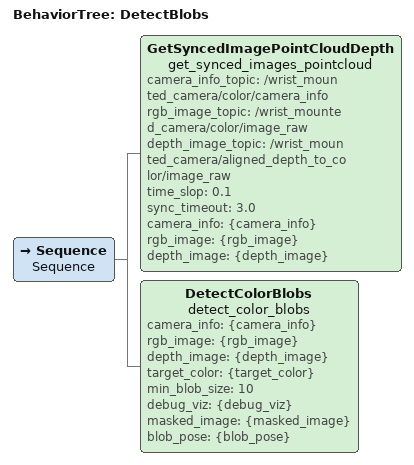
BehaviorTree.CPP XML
<root>

  <!-- Perception -->
  <BehaviorTree ID="DetectBlobs">
    <Sequence name="Sequence">
      <GetSyncedImagePointCloudDepth
        name="get_synced_images_pointcloud"
        camera_info_topic="/wrist_mounted_camera/color/camera_info"
        rgb_image_topic="/wrist_mounted_camera/color/image_raw"
        depth_image_topic="/wrist_mounted_camera/aligned_depth_to_color/image_raw"
        time_slop="0.1"
        sync_timeout="3.0"
        camera_info="{camera_info}"
        rgb_image="{rgb_image}"
        depth_image="{depth_image}"
      />
      <DetectColorBlobs
        name="detect_color_blobs"
        camera_info="{camera_info}"
        rgb_image="{rgb_image}"
        depth_image="{depth_image}"
        target_color="{target_color}"
        min_blob_size="10"
        debug_viz="{debug_viz}"
        masked_image="{masked_image}"
        blob_pose="{blob_pose}"
      />
    </Sequence>
  </BehaviorTree>

</root>
